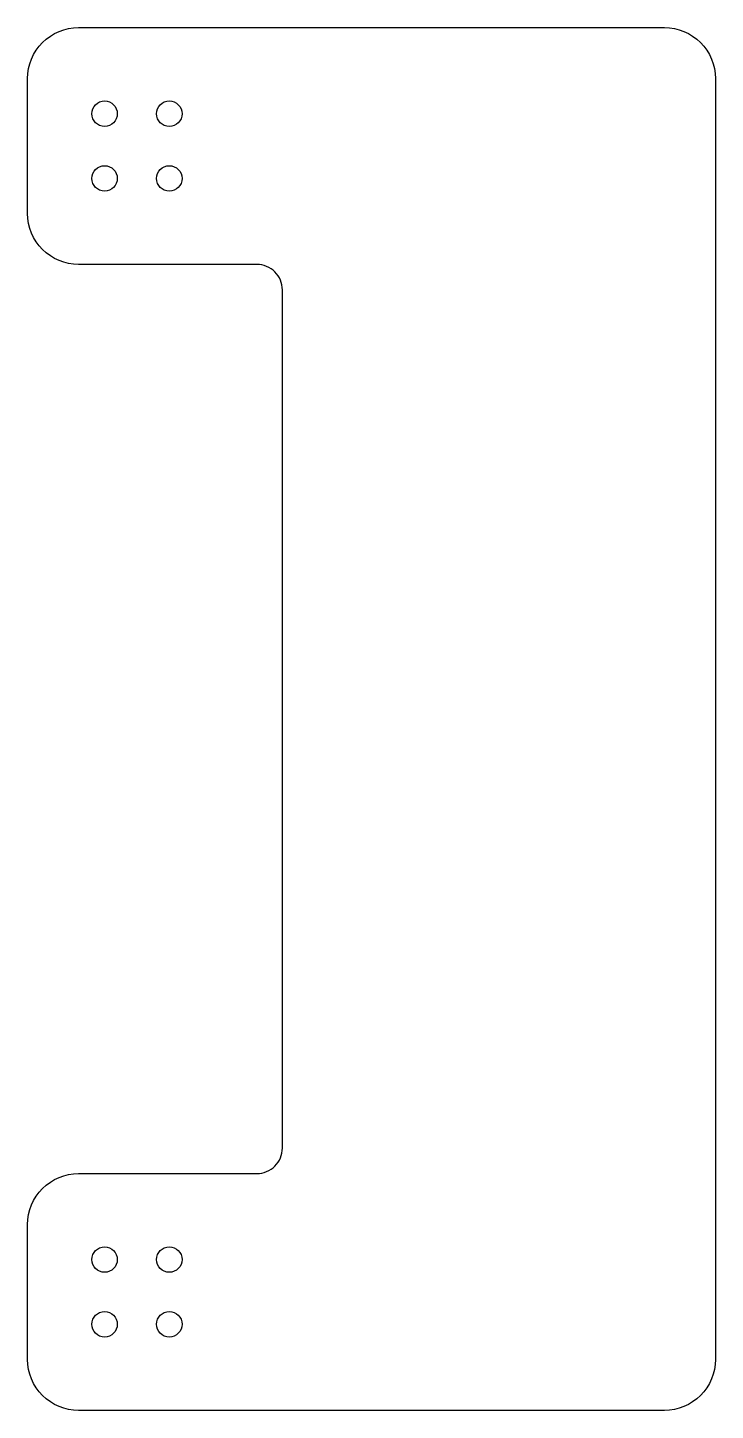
# Model space of a CAD drawing. Header units: millimetres. Extents: x -12 to 15, y -54.3 to 0.
import ezdxf

# ---------------------------------------------------------------- set-up
doc = ezdxf.new("R2010")
doc.units = ezdxf.units.MM
doc.layers.get('0').update_dxf_attribs({"linetype": 'CONTINUOUS'})

msp = doc.modelspace()

# ---------------------------------------------------------------- linework, layer by layer
msp.add_lwpolyline([(-10, 0), (13, 0, -0.414214), (15, -2), (15, -52.3, -0.414214), (13, -54.3), (-10, -54.3, -0.414214), (-12, -52.3), (-12, -47, -0.414214), (-10, -45), (-3, -45, 0.414214), (-2, -44), (-2, -10.3, 0.414214), (-3, -9.3), (-10, -9.3, -0.414214), (-12, -7.3), (-12, -2, -0.414214)], format="xyb", close=True)
for centre in [(-8.98, -3.38), (-6.44, -3.38), (-8.98, -5.92), (-6.44, -5.92), (-8.98, -48.38), (-6.44, -48.38), (-8.98, -50.92), (-6.44, -50.92)]:
    msp.add_circle(centre, 0.5)

doc.saveas('drawing.dxf')
